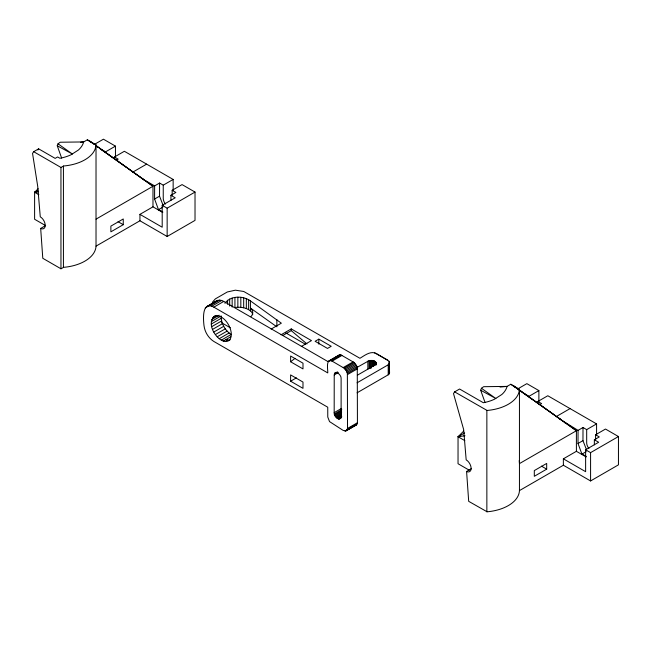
<?xml version="1.0" encoding="UTF-8"?>
<svg xmlns="http://www.w3.org/2000/svg" width="651" height="651" viewBox="0 0 651 651"><rect width="100%" height="100%" fill="white"/><g stroke="black" fill="none" stroke-linecap="round" stroke-linejoin="round"><path stroke-width="0.98" d="M45.635 225.563L40.679 228.42L42.787 258.292L60.958 268.782L63.684 267.333A38.083 21.988 0 0 0 96.022 246.135L96.022 144.799L87.356 139.794L83.645 141.942L80.626 142.219M123.259 224.685L123.259 218.972L110.873 226.117L110.873 231.837L123.259 224.685L118.051 221.69M96.022 246.135L139.941 220.77L139.941 214.358L152.977 206.839L162.758 212.486M158.673 210.135L154.58 199.027L154.629 185.901L159.576 183.045L163.246 185.161L163.246 198.311A6.307 3.637 60 0 0 165.476 204.056M139.941 220.77L167.152 236.484L195.023 220.38L195.023 192.069L182.06 184.591L172.165 190.312L175.876 192.452L170.928 195.308L175.217 197.79L162.197 205.317L162.197 227.215L139.941 214.358M167.152 236.484L167.152 208.174L195.023 192.069M170.928 200.37L170.928 195.308M172.165 195.365L172.165 190.312M213.821 316.541C217.19 314.457 221.234 316.598 223.871 318.909A14.192 8.194 60 0 1 231.308 334.394A14.192 8.194 60 0 1 223.863 341.279C214.74 338.26 205.74 322.261 215.473 315.589M221.267 340.18L231.17 334.459C225.279 330.667 221.21 323.775 221.202 316.712M290.606 381.201L290.606 374.911L302.992 382.064L302.984 388.346L290.606 381.201L296.384 377.865M290.606 361.761L290.615 356.04L303 363.193L302.992 368.914L290.606 361.761L295.066 358.335M334.183 412.653L334.223 374.927C334.98 369.329 341.62 375.033 341.116 378.491L341.116 416.656C340.196 422.393 333.402 416.201 334.183 412.653L341.612 408.364M346.438 430.653L347.528 428.456L347.365 373.397L346.462 371.07L344.151 368.189L332.1 361.126C325.402 358.237 328.023 369.939 327.762 372.917L213.853 307.158C201.761 300.575 203.275 319.193 203.991 325.533C204.764 331.912 208.377 338.007 213.837 341.458L327.746 407.217L327.77 417.047L329.528 421.588L343.215 430.449L345.762 430.962L356.341 424.932L357.432 422.735L357.269 367.677L356.374 365.349L354.054 362.469L341.108 354.998L338.789 355.202L328.348 361.46M471.536 468.598L466.588 471.454L468.687 501.327L487.119 511.8A38.083 21.988 0 0 0 519.449 490.602L519.449 389.265L510.783 384.261L507.072 386.401L500.025 387.06M546.685 469.151L546.685 463.431L534.308 470.583L534.308 476.304L546.685 469.151L541.486 466.149M519.449 490.602L563.367 465.237L563.367 458.825L576.404 451.306L586.185 456.953M582.1 454.593L578.015 443.494L578.055 430.368L583.011 427.504L586.681 429.627L586.681 442.778A6.307 3.637 60 0 0 588.903 448.523M563.367 465.237L590.579 480.951L618.45 464.847L618.45 436.536L605.495 429.05L595.592 434.77L599.302 436.919L594.355 439.775L598.651 442.257L585.623 449.784L585.623 471.674L563.367 458.825M590.579 480.951L590.579 452.64L618.45 436.536M594.355 444.836L594.355 439.775M595.592 439.832L595.592 434.77M163.279 205.822L159.536 196.171L159.576 183.045M586.372 449.41L582.962 440.637L583.011 427.504M96.022 144.799L95.591 147.574A38.083 21.988 0 0 1 63.684 165.997L60.95 167.445L33.681 151.699L32.55 153.408L37.725 186.422L40.264 216.807A7.006 4.044 60 0 1 45.179 224.611A7.006 4.044 60 0 1 41.55 228.786L40.679 228.42M519.449 389.265L519.026 392.04A38.083 21.988 0 0 1 487.111 410.464L454.634 391.878L453.503 393.586L463.634 429.457L466.173 459.842A7.006 4.044 60 0 1 471.08 467.646A7.006 4.044 60 0 1 467.451 471.82L466.588 471.454M212.242 303.561L212.698 301.885L215.343 298.89L227.313 291.974L235.393 290.183L243.751 291.477L359.93 358.294C364.715 355.446 370.761 350.409 376.644 353.648L389.176 361.313L389.371 373.503L388.216 374.813L357.082 392.805M389.371 373.503L389.501 362.029M61.642 158.071L57.255 145.767L58.02 143.798L60.242 142.227L83.645 141.942A35.016 20.222 0 0 1 78.437 150.007L70.943 154.824A35.016 20.222 0 0 1 61.194 158.03L59.9 158.258L57.638 156.956L55.164 158.38L38.629 148.843L33.681 151.699M485.068 402.538L480.682 390.234L481.447 388.265L483.669 386.694L507.072 386.401A35.016 20.222 0 0 1 501.872 394.473L494.369 399.291A35.016 20.222 0 0 1 484.621 402.489L483.335 402.725L459.582 389.013L454.634 391.878M337.885 356.488L338.251 355.739M37.88 149.982L38.629 148.843M224.904 303.293C230.438 295.489 243.165 295.595 250.432 300.892L281.346 323.181L271.133 329.08M357.082 382.796L388.216 364.804L389.371 363.494M38.14 188.741L34.609 192.265L34.609 219.265L44.992 225.254M463.691 431.1L458.044 436.731L458.035 463.724L469.281 470.217M357.391 375.196L374.789 365.154L376.058 363.885L376.164 362.713L373.991 360.776L369.093 360.63L356.683 367.612M116.545 160.105L118.181 159.145L114.47 156.997L124.365 151.276L173.15 179.44L173.15 190.572M539.98 404.564L541.608 403.604L537.897 401.464L547.8 395.743L596.576 423.907L596.576 435.039M94.818 144.164L103.428 139.184L115.455 146.133L115.455 157.257M37.913 190.361L34.609 192.265L38.857 194.714M115.455 146.133L105.552 151.854L101.841 149.706M132.658 172.206L146.646 164.125M96.022 219.143L152.977 186.259L96.421 145.873M163.246 185.161L173.15 179.44M154.58 199.027L159.536 196.171M162.799 207.173L158.673 209.557L162.758 211.917M206.489 306.694C211.795 304.448 217.572 297.312 223.757 301.437L328.031 361.63M208.027 305.978L217.93 300.266M205.268 307.923L210.224 305.067M212.698 303.635L214.35 302.682M209.825 305.824L219.729 300.103M211.795 306.222L221.698 300.502M213.853 307.158L223.757 301.437M212.584 317.794L216.71 315.409M211.73 319.511L219.159 315.222M211.298 321.627L221.202 315.906M211.298 324.043L221.202 318.331M211.73 326.664L221.633 320.951M212.584 329.373L222.487 323.653M213.813 332.043L223.716 326.322M215.375 334.565L225.279 328.845M217.19 336.819L227.093 331.107M219.184 338.723L229.087 333.003M223.277 341.091L230.706 336.803M281.037 334.801L291.249 328.901L311.471 340.611L301.291 346.495M282.737 335.534L291.249 330.618L291.249 328.901M318.827 339.138L315.117 341.287L327.494 348.431L331.213 346.291L318.827 339.138L318.827 344.143M328.885 360.923L339.456 354.893M330.342 360.54L340.245 354.819M331.204 360.711L341.108 354.998M332.1 361.126L342.011 355.405M343.248 367.555L353.151 361.842M334.671 373.186L336.315 372.234M334.37 373.78L337.674 371.876M344.151 368.189L354.054 362.469M334.223 374.927L338.349 372.543M345.006 369.011L354.917 363.291M345.795 369.98L355.698 364.267M346.462 371.07L356.374 365.349M346.999 372.226L356.903 366.505M347.365 373.397L357.269 367.677M347.553 374.528L357.456 368.808M334.354 413.987L341.783 409.699M334.647 414.923L341.254 411.106M335.078 415.843L341.677 412.034M335.615 416.713L341.393 413.377M336.241 417.494L341.189 414.638M336.933 418.154L341.059 415.769M337.649 418.658L341.775 416.274M338.374 418.984L341.669 417.079M339.057 419.122L341.539 417.69M347.528 428.456L357.432 422.735M347.341 429.367L357.244 423.646M344.981 431.035L352.411 426.739M346.975 430.108L356.878 424.395M345.762 430.962L356.341 424.932M517.382 389.119L526.854 383.651L538.882 390.592L538.882 401.724M464.643 432.915L458.044 436.731L464.83 440.654M538.882 390.592L528.986 396.313L525.267 394.172M556.092 416.673L570.073 408.592M586.681 429.627L596.576 423.907M578.015 443.494L582.962 440.637M586.226 451.639L582.1 454.024L586.185 456.384M36.529 191.817L34.609 192.265L38.572 191.695M459.956 436.276L458.044 436.731L464.977 435.731M252.734 314.702A14.192 8.194 0 0 0 250.887 311.316C246.615 307.492 240.422 306.792 234.93 307.5L234.93 297.491M354.885 425.315L355.666 425.241M227.964 340.139L225.751 339.667L227.085 340.164L226.345 339.855A14.192 8.194 60 0 0 230.194 339.765M374.504 352.842L387.784 360.076M57.255 145.767L72.432 154.051L58.02 143.798M480.682 390.234L495.859 398.518L481.447 388.265M558.997 418.593L561.593 420.074L556.678 416.607M564.384 422.466L566.053 423.435M142.626 178.968L154.629 185.901M578.055 430.368L563.123 421.156M162.197 205.317L167.152 208.174M585.623 449.784L590.579 452.64M221.584 322.741L230.34 327.803M285.651 332.824L305.449 344.273M510.783 384.261L515.698 387.727M518.977 390.039L532.909 399.86M534.552 401.016L555.034 415.452M93.947 144.123L89.814 141.218L93.915 144.14M87.356 139.794L90.635 142.105M96.372 146.149L98.008 147.305M99.652 148.461L120.134 162.905M121.778 164.06L126.693 167.527M128.328 168.682L144.286 179.928M276.04 326.249L250.432 308.045L250.887 308.46A14.192 8.194 0 0 1 250.895 316.646M96.381 145.897L152.977 186.259L152.977 206.839M291.249 330.618L306.979 343.956M389.575 372.771L389.176 361.313M519.213 460.566L519.457 463.602L576.404 430.726L513.248 385.677L576.404 430.726L576.404 451.306M537.897 401.464L537.897 403.482M486.858 410.48L486.858 511.816M388.916 364.186L388.916 374.195M388.216 364.804L388.216 374.813M376.164 362.713L376.164 364.715M375.896 362.143L375.896 365.138M375.432 361.614L375.432 364.617M374.789 361.15L374.789 365.154M373.991 360.776L373.991 365.781M373.08 360.508L373.08 366.513M372.087 360.361L372.087 366.367M371.062 360.329L371.062 368.336M370.053 360.418L370.053 368.425M369.093 360.63L369.093 368.637M367.856 361.15L367.856 369.158M276.87 319.682L276.87 326.835M250.432 300.892L250.432 310.901M248.633 299.615L248.633 309.624M246.33 298.532L246.33 308.541M243.686 297.759L243.686 307.768M240.821 297.312L240.821 307.321M237.859 297.23L237.859 307.231M232.163 298.109L232.163 307.117M229.673 299.045L229.673 306.043M227.581 300.249L227.581 304.253M114.47 156.997L114.47 159.023M63.424 166.013L63.432 267.349M60.95 167.445L60.958 268.782"/></g></svg>
